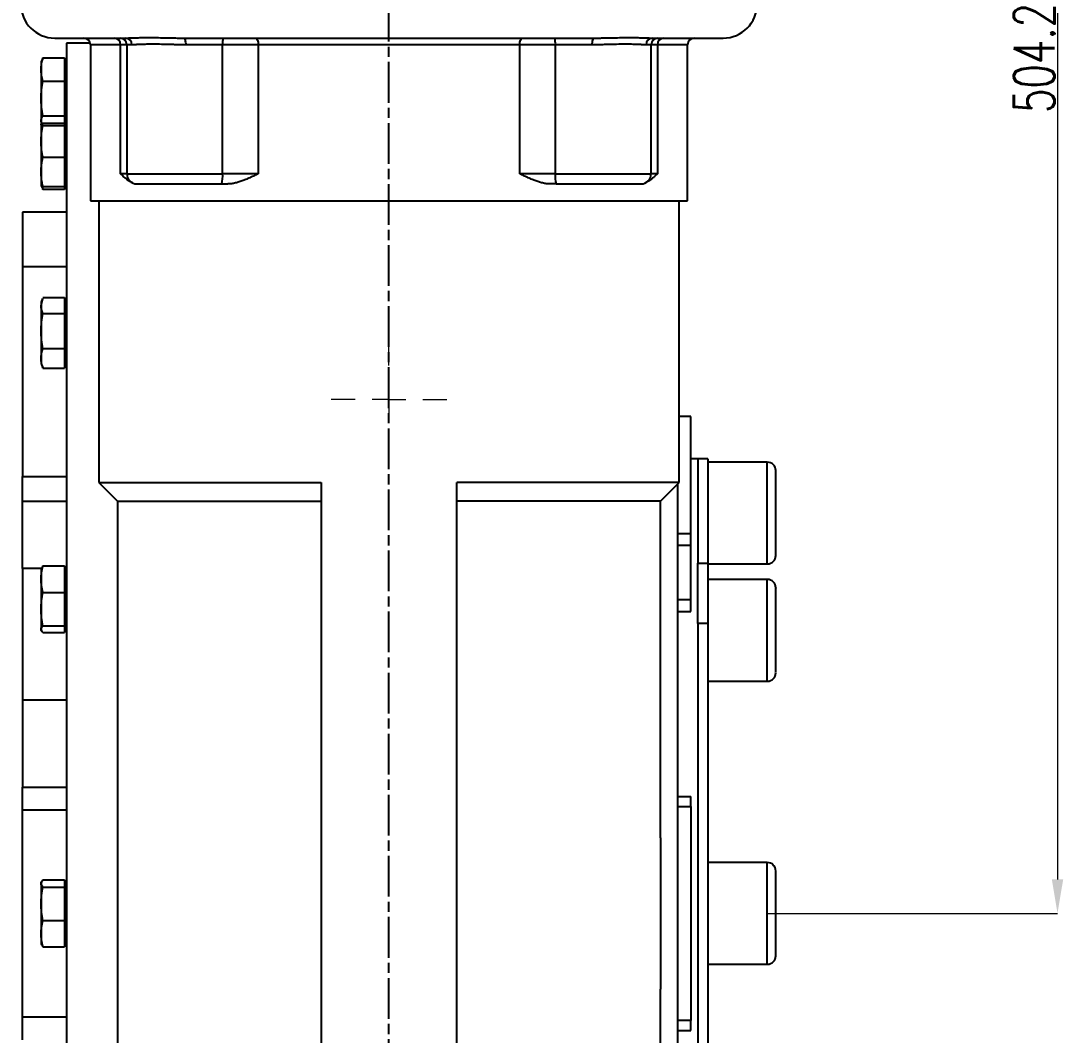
# Model space of a CAD drawing. Header units: millimetres. Extents: x 1756 to 4801, y 514 to 2668.
# Drawn here: x 2579.9 to 2887.1, y 1539.8 to 1838.8 of the extents above; entities that cross this region are included whole.
import ezdxf

# ---------------------------------------------------------------- set-up
doc = ezdxf.new("R2010")
doc.units = ezdxf.units.MM
doc.linetypes.add('AM_ISO08W050', pattern=[18, 12, -1.5, 3, -1.5])
for name, color, linetype, lineweight in [('10', 7, 'Continuous', 0), ('AM_5', 3, 'Continuous', 25), ('AM_7', 4, 'AM_ISO08W050', 25)]:
    doc.layers.add(name, color=color, linetype=linetype, lineweight=lineweight)
doc.styles.add('SLDTEXTSTYLE1', font='txt.shx', dxfattribs={"width": 0.7, "bigfont": 'gbcbig.shx'})
doc.dimstyles.new('SLDDIMSTYLE12$0', dxfattribs={"dimtxt": 12, "dimasz": 10, "dimexe": 0, "dimexo": 0.0625, "dimgap": 0.875, "dimtad": 1, "dimdec": 1, "dimlfac": 1.8, "dimrnd": 1e-09, "dimzin": 12, "dimdsep": 46, "dimtxsty": 'SLDTEXTSTYLE1', "dimcen": 0.09, "dimdle": 8.16, "dimclrd": 3, "dimclre": 3, "dimadec": 0, "dimazin": 3, "dimtfac": 1, "dimtdec": 1, "dimtofl": 0, "dimtmove": 0, "dimatfit": 3, "dimfxl": 0, "dimfrac": 2, "dimtolj": 1, "dimlwd": 5, "dimlwe": 5, "dimarcsym": 0})

# ---------------------------------------------------------------- blocks, each defined once
blk = doc.blocks.new('SW_CENTERMARKSYMBOL_18')
at = {"layer": '10', "color": 0}
for p, q in [((0, 1), (0, 1.7)), ((0, 0), (0, 0.5)), ((-1, 0), (-1.7, 0)), ((0, 0), (-0.5, 0)), ((0, 0), (0, -0.5)), ((0, 0), (0.5, 0)), ((1, 0), (1.7, 0)), ((0, -1), (0, -1.7))]:
    blk.add_line(p, q, dxfattribs=at)
blk = doc.blocks.new('*D58')
at = {"layer": 'AM_5', "color": 3, "lineweight": 5, "transparency": 16777216}
blk.add_line((2844.39, 2079.92), (2885.42, 2079.92), dxfattribs=at)
at = {"layer": 'AM_5', "color": 3, "linetype": 'Continuous', "lineweight": 5, "transparency": 16777216}
for p, q in [((2885.42, 2069.92), (2885.42, 1585.71)), ((2799.95, 1575.71), (2885.42, 1575.71))]:
    blk.add_line(p, q, dxfattribs=at)
at = {"layer": 'AM_5', "color": 3, "transparency": 16777216}
for points in [[(2883.75, 2069.92), (2887.09, 2069.92), (2885.42, 2079.92)], [(2883.75, 1585.71), (2887.09, 1585.71), (2885.42, 1575.71)]]:
    blk.add_solid(points, dxfattribs=at)
at = {"layer": 'Defpoints', "color": 0, "transparency": 16777216}
for p in [(2844.33, 2079.92), (2799.89, 1575.71), (2885.42, 1575.71)]:
    blk.add_point(p, dxfattribs=at)
at = {"layer": 'AM_5', "color": 0, "transparency": 16777216, "insert": (2878.54, 1827.82), "char_height": 12, "attachment_point": 5, "rotation": 90, "style": 'SLDTEXTSTYLE1'}
blk.add_mtext('\\A1;504.2', dxfattribs=at)

msp = doc.modelspace()

# ---------------------------------------------------------------- linework, layer by layer
at = {"color": 7, "linetype": 'Continuous', "lineweight": 25}
for p, q in [((2600.327, 1832.21), (2593.391, 1832.21)), ((2593.391, 1832.21), (2593.391, 1319.21)), ((2600.391, 1831.71), (2600.391, 1785.71)), ((2609.277, 1831.71), (2600.391, 1831.71)), ((2609.277, 1793.71), (2609.277, 1831.71)), ((2611.125, 1831.71), (2609.277, 1831.71)), ((2611.125, 1831.71), (2611.125, 1793.71)), ((2612.604, 1831.71), (2611.125, 1831.71)), ((2639.369, 1831.71), (2628.481, 1831.71)), ((2649.854, 1831.71), (2639.369, 1831.71)), ((2639.369, 1793.71), (2639.369, 1831.71)), ((2726.927, 1831.71), (2649.854, 1831.71)), ((2649.854, 1831.71), (2649.854, 1793.71)), ((2726.927, 1793.71), (2726.927, 1831.71)), ((2737.412, 1831.71), (2726.927, 1831.71)), ((2748.3, 1831.71), (2737.412, 1831.71)), ((2737.412, 1831.71), (2737.412, 1793.71)), ((2765.656, 1831.71), (2764.177, 1831.71)), ((2765.656, 1793.71), (2765.656, 1831.71)), ((2767.504, 1831.71), (2765.656, 1831.71)), ((2767.504, 1831.71), (2767.504, 1793.71)), ((2776.391, 1831.71), (2767.504, 1831.71)), ((2776.391, 1785.71), (2776.391, 1831.71)), ((2586.397, 1827.892), (2586.184, 1827.199)), ((2586.397, 1827.892), (2592.791, 1827.892)), ((2592.791, 1827.892), (2592.791, 1821.002)), ((2586.082, 1827.236), (2585.891, 1826.71)), ((2585.891, 1826.71), (2585.891, 1824.447)), ((2593.391, 1825.945), (2592.791, 1826.545)), ((2585.891, 1824.447), (2585.891, 1815.91)), ((2586.397, 1821.002), (2592.791, 1821.002)), ((2592.791, 1821.002), (2592.791, 1810.819)), ((2585.891, 1815.91), (2585.891, 1809.173)), ((2586.397, 1810.819), (2592.791, 1810.819)), ((2592.791, 1810.819), (2592.791, 1808.632)), ((2592.791, 1808.875), (2593.391, 1809.475)), ((2586.184, 1808.221), (2585.891, 1809.173)), ((2585.891, 1809.173), (2585.891, 1808.71)), ((2585.891, 1808.71), (2586.018, 1808.359)), ((2585.891, 1808.267), (2585.891, 1803.229)), ((2586.397, 1808.632), (2592.791, 1808.632)), ((2586.397, 1807.901), (2592.791, 1807.901)), ((2592.791, 1808.632), (2592.791, 1807.901)), ((2593.391, 1807.524), (2592.791, 1808.124)), ((2592.791, 1807.901), (2592.791, 1798.558)), ((2585.891, 1803.229), (2585.891, 1794.252)), ((2586.397, 1798.558), (2592.791, 1798.558)), ((2592.791, 1798.558), (2592.791, 1789.946)), ((2585.891, 1794.252), (2585.891, 1790.305)), ((2592.791, 1790.454), (2593.391, 1791.054)), ((2611.125, 1793.71), (2609.277, 1793.71)), ((2611.125, 1793.71), (2639.369, 1793.71)), ((2649.854, 1793.71), (2639.369, 1793.71)), ((2737.412, 1793.71), (2726.927, 1793.71)), ((2737.412, 1793.71), (2765.656, 1793.71)), ((2767.504, 1793.71), (2765.656, 1793.71)), ((2585.891, 1790.289), (2586.094, 1789.731)), ((2586.194, 1789.768), (2586.397, 1789.086)), ((2586.397, 1789.086), (2586.279, 1789.881)), ((2586.397, 1789.946), (2592.791, 1789.946)), ((2592.791, 1789.086), (2586.397, 1789.086)), ((2592.791, 1789.946), (2592.791, 1789.086)), ((2600.391, 1785.71), (2776.391, 1785.71)), ((2602.891, 1785.71), (2602.891, 1702.71)), ((2773.891, 1702.71), (2773.891, 1785.71)), ((2593.391, 1782.359), (2580.391, 1782.359)), ((2580.391, 1782.359), (2580.391, 1766.286)), ((2593.391, 1766.286), (2580.391, 1766.286)), ((2580.391, 1766.286), (2580.391, 1704.462)), ((2586.397, 1757.203), (2592.791, 1757.203)), ((2592.791, 1757.203), (2592.791, 1752.561)), ((2586.283, 1756.908), (2585.891, 1755.83)), ((2585.891, 1754.882), (2586.329, 1756.891)), ((2585.891, 1755.83), (2585.891, 1754.882)), ((2585.891, 1754.882), (2585.891, 1747.374)), ((2593.391, 1755.065), (2592.791, 1755.665)), ((2586.397, 1752.561), (2592.791, 1752.561)), ((2592.791, 1752.561), (2592.791, 1742.187)), ((2585.891, 1747.374), (2585.891, 1739.322)), ((2586.397, 1742.187), (2592.791, 1742.187)), ((2592.791, 1742.187), (2592.791, 1736.457)), ((2585.891, 1739.322), (2585.891, 1737.83)), ((2585.891, 1737.83), (2586.283, 1736.752)), ((2586.329, 1736.769), (2586.397, 1736.457)), ((2586.397, 1736.457), (2592.791, 1736.457)), ((2592.791, 1737.995), (2593.391, 1738.595)), ((2777.391, 1722.172), (2773.891, 1722.172)), ((2777.391, 1687.67), (2777.391, 1722.172)), ((2779.391, 1709.71), (2777.391, 1709.71)), ((2782.391, 1709.71), (2779.391, 1709.71)), ((2779.391, 1709.71), (2779.391, 1678.948)), ((2782.391, 1709.71), (2782.391, 1678.948)), ((2799.891, 1708.71), (2782.391, 1708.71)), ((2799.891, 1678.71), (2799.891, 1708.71)), ((2580.391, 1704.462), (2593.391, 1704.462)), ((2580.391, 1697.124), (2580.391, 1704.462)), ((2602.891, 1702.71), (2608.391, 1697.21)), ((2602.891, 1702.71), (2668.391, 1702.71)), ((2668.391, 1702.71), (2668.391, 1448.71)), ((2773.891, 1702.71), (2708.391, 1702.71)), ((2708.391, 1448.71), (2708.391, 1702.71)), ((2768.391, 1697.21), (2773.891, 1702.71)), ((2593.391, 1697.124), (2580.391, 1697.124)), ((2580.391, 1677.379), (2580.391, 1697.124)), ((2608.391, 1697.21), (2608.391, 1512.149)), ((2608.391, 1697.21), (2668.391, 1697.21)), ((2768.391, 1697.21), (2708.391, 1697.21)), ((2768.391, 1598.026), (2768.391, 1697.21)), ((2773.391, 1687.67), (2777.391, 1687.67)), ((2777.391, 1684.22), (2777.391, 1687.67)), ((2773.391, 1684.22), (2777.391, 1684.22)), ((2777.391, 1668.119), (2777.391, 1684.22)), ((2580.391, 1677.379), (2580.391, 1638.577)), ((2585.912, 1677.379), (2580.391, 1677.379)), ((2585.964, 1677.521), (2585.891, 1677.319)), ((2585.891, 1677.319), (2585.891, 1674.22)), ((2586.397, 1678.143), (2586.06, 1677.486)), ((2586.397, 1678.143), (2592.791, 1678.143)), ((2592.791, 1678.143), (2592.791, 1670.296)), ((2593.391, 1677.379), (2592.791, 1677.379)), ((2779.391, 1678.948), (2782.391, 1678.948)), ((2779.391, 1661.138), (2779.391, 1678.948)), ((2782.391, 1678.948), (2782.391, 1661.138)), ((2782.391, 1678.71), (2799.891, 1678.71)), ((2585.891, 1674.22), (2585.891, 1665.384)), ((2593.391, 1676.554), (2592.791, 1677.154)), ((2799.891, 1674.149), (2782.391, 1674.149)), ((2799.891, 1644.149), (2799.891, 1674.149)), ((2586.397, 1670.296), (2592.791, 1670.296)), ((2592.791, 1670.296), (2592.791, 1660.472)), ((2777.391, 1668.119), (2773.391, 1668.119)), ((2777.391, 1664.668), (2777.391, 1668.119)), ((2585.891, 1665.384), (2585.891, 1659.484)), ((2773.391, 1664.668), (2777.391, 1664.668)), ((2585.891, 1659.484), (2585.891, 1659.319)), ((2585.891, 1659.319), (2585.964, 1659.117)), ((2586.397, 1660.472), (2592.791, 1660.472)), ((2592.791, 1660.472), (2592.791, 1658.495)), ((2592.791, 1659.484), (2593.391, 1660.084)), ((2779.391, 1661.138), (2779.391, 1441.71)), ((2782.391, 1661.138), (2779.391, 1661.138)), ((2782.391, 1661.138), (2782.391, 1441.71)), ((2586.397, 1658.495), (2592.791, 1658.495)), ((2782.391, 1644.149), (2799.891, 1644.149)), ((2593.391, 1638.577), (2580.391, 1638.577)), ((2580.391, 1638.577), (2580.391, 1612.968)), ((2580.391, 1612.968), (2593.391, 1612.968)), ((2580.391, 1606.16), (2580.391, 1612.968)), ((2773.391, 1610.208), (2777.391, 1610.208)), ((2777.391, 1607.234), (2777.391, 1610.208)), ((2773.391, 1607.234), (2777.391, 1607.234)), ((2777.391, 1607.234), (2777.391, 1544.186)), ((2593.391, 1606.16), (2580.391, 1606.16)), ((2580.391, 1545.26), (2580.391, 1606.16)), ((2768.391, 1598.026), (2768.391, 1553.394)), ((2799.891, 1590.71), (2782.391, 1590.71)), ((2799.891, 1575.71), (2799.891, 1590.71)), ((2586.397, 1585.567), (2592.791, 1585.567)), ((2592.791, 1585.567), (2592.791, 1583.489)), ((2585.971, 1584.931), (2585.891, 1584.71)), ((2585.891, 1584.71), (2585.891, 1584.528)), ((2585.891, 1584.528), (2585.891, 1578.561)), ((2586.397, 1583.489), (2592.791, 1583.489)), ((2593.391, 1583.945), (2592.791, 1584.545)), ((2592.791, 1583.489), (2592.791, 1573.632)), ((2585.891, 1578.561), (2585.891, 1569.742)), ((2586.397, 1573.632), (2592.791, 1573.632)), ((2592.791, 1573.632), (2592.791, 1565.853)), ((2799.891, 1560.71), (2799.891, 1575.71)), ((2585.891, 1569.742), (2585.891, 1566.71)), ((2585.891, 1566.71), (2585.971, 1566.489)), ((2592.791, 1566.875), (2593.391, 1567.475)), ((2586.069, 1566.525), (2586.397, 1565.853)), ((2586.397, 1565.853), (2592.791, 1565.853)), ((2782.391, 1560.71), (2799.891, 1560.71)), ((2768.391, 1454.21), (2768.391, 1553.394)), ((2580.391, 1545.26), (2593.391, 1545.26)), ((2580.391, 1538.452), (2580.391, 1545.26)), ((2777.391, 1544.186), (2773.391, 1544.186)), ((2777.391, 1541.212), (2777.391, 1544.186)), ((2773.391, 1541.212), (2777.391, 1541.212))]:
    msp.add_line(p, q, dxfattribs=at)
at = {"color": 7, "linetype": 'Continuous', "lineweight": 25, "flags": 128}
for points in [[(2627.816, 1833.71), (2627.946, 1833.672), (2628.071, 1833.558), (2628.186, 1833.373), (2628.287, 1833.124), (2628.369, 1832.821), (2628.431, 1832.475), (2628.469, 1832.1), (2628.481, 1831.71)], [(2648.978, 1833.71), (2649.149, 1833.672), (2649.313, 1833.558), (2649.465, 1833.373), (2649.597, 1833.124), (2649.706, 1832.821), (2649.787, 1832.475), (2649.837, 1832.1), (2649.854, 1831.71)], [(2726.927, 1831.71), (2726.944, 1832.1), (2726.994, 1832.475), (2727.075, 1832.821), (2727.184, 1833.124), (2727.317, 1833.373), (2727.468, 1833.558), (2727.632, 1833.672), (2727.803, 1833.71)], [(2748.3, 1831.71), (2748.313, 1832.1), (2748.35, 1832.475), (2748.412, 1832.821), (2748.495, 1833.124), (2748.595, 1833.373), (2748.71, 1833.558), (2748.835, 1833.672), (2748.965, 1833.71)]]:
    msp.add_lwpolyline(points, dxfattribs=at)
at = {"color": 7, "linetype": 'Continuous', "lineweight": 25}
for centre, radius, start, end in [((2589.891, 1843.71), 10, 180, 270), ((2786.891, 1843.71), 10, 270, 0), ((2598.391, 1831.71), 2, 0, 90), ((2607.373, 1831.806), 1.907, 357.11804, 86.79399), ((2609.125, 1831.71), 2, 0, 90), ((2610.659, 1831.765), 1.946, 358.37228, 88.27408), ((2645.292, 1832.206), 5.944, 165.34484, 184.78967), ((2731.489, 1832.206), 5.944, 355.21033, 14.65516), ((2766.122, 1831.765), 1.946, 91.72592, 181.62772), ((2767.656, 1831.71), 2, 90, 180), ((2769.409, 1831.806), 1.907, 93.20601, 182.88196), ((2778.391, 1831.71), 2, 90, 180), ((2614.125, 1793.71), 3, 180, 270), ((2630.485, 1792.966), 8.915, 345.34484, 4.78967), ((2746.296, 1792.966), 8.915, 175.21033, 194.65516), ((2762.656, 1793.71), 3, 270, 0), ((2799.891, 1706.21), 2.5, 0, 90), ((2799.891, 1681.21), 2.5, 270, 0), ((2799.891, 1671.649), 2.5, 0, 90), ((2799.891, 1646.649), 2.5, 270, 0), ((2799.891, 1588.21), 2.5, 0, 90), ((2799.891, 1563.21), 2.5, 270, 0)]:
    msp.add_arc(centre, radius, start, end, dxfattribs=at)
for points in [[(2589.891, 1833.71), (2589.891, 1833.71), (2597.221, 1833.71), (2610.718, 1833.71)], [(2766.063, 1833.71), (2779.56, 1833.71), (2786.891, 1833.71), (2786.891, 1833.71)], [(2639.11, 1790.71), (2639.711, 1790.71), (2640.311, 1790.71), (2640.914, 1790.71)], [(2768.391, 1598.026), (2768.391, 1590.587), (2768.378, 1575.71), (2768.391, 1560.833), (2768.391, 1553.394)]]:
    msp.add_open_spline(points, degree=3, dxfattribs=at)
for points, knots in [([(2610.718, 1833.71), (2610.79, 1833.71), (2610.935, 1833.711), (2611.165, 1833.714), (2611.403, 1833.719), (2611.65, 1833.725), (2611.907, 1833.732), (2612.173, 1833.741), (2612.449, 1833.75), (2612.733, 1833.759), (2613.027, 1833.769), (2613.33, 1833.779), (2614.104, 1833.803), (2615.449, 1833.838), (2617.533, 1833.856), (2619.834, 1833.838), (2621.776, 1833.8), (2623.227, 1833.77), (2624.115, 1833.753), (2625.018, 1833.736), (2625.936, 1833.722), (2626.868, 1833.712), (2627.5, 1833.711), (2627.816, 1833.71)], [0, 0, 0, 0, 0.0227351, 0.0454777, 0.0682299, 0.0909941, 0.1137724, 0.136567, 0.15938, 0.1822135, 0.2050697, 0.2279505, 0.250858, 0.3756844, 0.5002912, 0.6252311, 0.7503985, 0.7921646, 0.8338474, 0.8754593, 0.9170132, 0.9585223, 1, 1, 1, 1]), ([(2628.481, 1831.71), (2628.319, 1831.71), (2627.984, 1831.711), (2627.471, 1831.715), (2626.934, 1831.721), (2626.373, 1831.73), (2625.797, 1831.741), (2625.175, 1831.755), (2624.327, 1831.776), (2622.794, 1831.817), (2620.824, 1831.863), (2618.727, 1831.885), (2616.827, 1831.863), (2615.302, 1831.813), (2614.291, 1831.769), (2613.691, 1831.74), (2613.284, 1831.724), (2612.912, 1831.712), (2612.703, 1831.711), (2612.604, 1831.71)], [0, 0, 0, 0, 0.0223309, 0.046011, 0.0710405, 0.09742, 0.1251495, 0.1532402, 0.1873292, 0.2495026, 0.3832719, 0.4996467, 0.6136045, 0.7489214, 0.8364568, 0.8744628, 0.9208466, 0.9626919, 1, 1, 1, 1]), ([(2627.816, 1833.71), (2645.123, 1833.71), (2666.444, 1833.71), (2710.338, 1833.71), (2731.658, 1833.71), (2748.965, 1833.71)], [0, 0, 0, 0, 0.5, 0.5, 1, 1, 1, 1]), ([(2764.177, 1831.71), (2764.118, 1831.71), (2763.998, 1831.711), (2763.799, 1831.715), (2763.578, 1831.721), (2763.331, 1831.73), (2763.061, 1831.741), (2762.751, 1831.755), (2762.297, 1831.776), (2761.391, 1831.817), (2759.981, 1831.863), (2758.092, 1831.885), (2755.99, 1831.863), (2753.869, 1831.813), (2752.12, 1831.769), (2750.933, 1831.74), (2750.044, 1831.724), (2749.147, 1831.712), (2748.571, 1831.711), (2748.3, 1831.71)], [0, 0, 0, 0, 0.0223309, 0.046011, 0.0710405, 0.09742, 0.1251495, 0.1532402, 0.1873292, 0.2495026, 0.3832719, 0.4996467, 0.6136045, 0.7489214, 0.8364568, 0.8744628, 0.9208466, 0.9626919, 1, 1, 1, 1]), ([(2748.965, 1833.71), (2749.138, 1833.71), (2749.485, 1833.711), (2750.001, 1833.714), (2750.513, 1833.719), (2751.021, 1833.725), (2751.524, 1833.732), (2752.024, 1833.741), (2752.518, 1833.75), (2753.008, 1833.759), (2753.493, 1833.769), (2753.973, 1833.779), (2755.153, 1833.803), (2756.965, 1833.838), (2759.262, 1833.856), (2761.346, 1833.838), (2762.786, 1833.8), (2763.721, 1833.77), (2764.252, 1833.753), (2764.753, 1833.736), (2765.222, 1833.722), (2765.663, 1833.712), (2765.93, 1833.711), (2766.063, 1833.71)], [0, 0, 0, 0, 0.0227351, 0.0454777, 0.0682299, 0.0909941, 0.1137724, 0.136567, 0.15938, 0.1822135, 0.2050697, 0.2279505, 0.250858, 0.3756844, 0.5002912, 0.6252311, 0.7503985, 0.7921646, 0.8338474, 0.8754593, 0.9170132, 0.9585223, 1, 1, 1, 1]), ([(2585.891, 1824.447), (2585.891, 1825.027), (2585.938, 1825.603), (2586.113, 1826.751), (2586.241, 1827.323), (2586.397, 1827.892)], [0, 0, 0, 0, 0.5, 0.5, 1, 1, 1, 1]), ([(2586.397, 1821.002), (2586.241, 1821.571), (2586.113, 1822.143), (2585.938, 1823.291), (2585.891, 1823.867), (2585.891, 1824.447)], [0, 0, 0, 0, 0.5, 0.5, 1, 1, 1, 1]), ([(2585.891, 1815.91), (2585.891, 1816.767), (2585.938, 1817.619), (2586.113, 1819.316), (2586.241, 1820.16), (2586.397, 1821.002)], [0, 0, 0, 0, 0.5, 0.5, 1, 1, 1, 1]), ([(2586.397, 1810.819), (2586.241, 1811.661), (2586.113, 1812.505), (2585.938, 1814.202), (2585.891, 1815.054), (2585.891, 1815.91)], [0, 0, 0, 0, 0.5, 0.5, 1, 1, 1, 1]), ([(2585.891, 1809.173), (2585.891, 1809.45), (2585.938, 1809.726), (2586.113, 1810.274), (2586.241, 1810.547), (2586.397, 1810.819)], [0, 0, 0, 0, 0.5, 0.5, 1, 1, 1, 1]), ([(2585.891, 1808.267), (2585.891, 1808.328), (2585.938, 1808.389), (2586.113, 1808.511), (2586.241, 1808.572), (2586.397, 1808.632)], [0, 0, 0, 0, 0.5, 0.5, 1, 1, 1, 1]), ([(2586.397, 1807.901), (2586.241, 1807.961), (2586.113, 1808.022), (2585.938, 1808.144), (2585.891, 1808.205), (2585.891, 1808.267)], [0, 0, 0, 0, 0.5, 0.5, 1, 1, 1, 1]), ([(2585.891, 1803.229), (2585.891, 1804.015), (2585.938, 1804.797), (2586.113, 1806.354), (2586.241, 1807.129), (2586.397, 1807.901)], [0, 0, 0, 0, 0.5, 0.5, 1, 1, 1, 1]), ([(2586.397, 1798.558), (2586.241, 1799.33), (2586.113, 1800.105), (2585.938, 1801.662), (2585.891, 1802.443), (2585.891, 1803.229)], [0, 0, 0, 0, 0.5, 0.5, 1, 1, 1, 1]), ([(2585.891, 1794.252), (2585.891, 1794.976), (2585.938, 1795.697), (2586.113, 1797.132), (2586.241, 1797.846), (2586.397, 1798.558)], [0, 0, 0, 0, 0.5, 0.5, 1, 1, 1, 1]), ([(2586.397, 1789.946), (2586.241, 1790.657), (2586.113, 1791.372), (2585.938, 1792.806), (2585.891, 1793.527), (2585.891, 1794.252)], [0, 0, 0, 0, 0.5, 0.5, 1, 1, 1, 1]), ([(2612.841, 1791.053), (2612.694, 1791.11), (2612.242, 1791.284), (2611.628, 1791.688), (2610.955, 1792.186), (2610.38, 1792.671), (2609.812, 1793.19), (2609.456, 1793.537), (2609.277, 1793.71)], [0, 0, 0, 0, 0.1093577, 0.3370469, 0.4924487, 0.6684568, 0.8341945, 1, 1, 1, 1]), ([(2649.854, 1793.71), (2649.637, 1793.607), (2649.267, 1793.43), (2648.529, 1793.078), (2647.617, 1792.65), (2646.511, 1792.158), (2645.384, 1791.698), (2644.29, 1791.309), (2643.347, 1791.04), (2642.611, 1790.88), (2642.105, 1790.795), (2641.666, 1790.744), (2641.286, 1790.715), (2641.037, 1790.712), (2640.914, 1790.71)], [0, 0, 0, 0, 0.0731616, 0.1250838, 0.2501723, 0.3830145, 0.5002439, 0.6310655, 0.750282, 0.8143004, 0.874754, 0.9175233, 0.959251, 1, 1, 1, 1]), ([(2735.867, 1790.71), (2735.775, 1790.711), (2735.589, 1790.713), (2735.307, 1790.729), (2735.02, 1790.754), (2734.644, 1790.8), (2734.17, 1790.88), (2733.434, 1791.04), (2732.491, 1791.309), (2731.397, 1791.698), (2730.27, 1792.158), (2729.164, 1792.65), (2728.252, 1793.078), (2727.514, 1793.43), (2727.143, 1793.607), (2726.927, 1793.71)], [0, 0, 0, 0, 0.0304722, 0.0614867, 0.0930708, 0.1252504, 0.1856999, 0.2497233, 0.3689361, 0.4997632, 0.6169889, 0.7498366, 0.8748916, 0.926986, 1, 1, 1, 1]), ([(2767.504, 1793.71), (2767.322, 1793.533), (2766.958, 1793.179), (2766.378, 1792.649), (2765.789, 1792.16), (2765.019, 1791.576), (2764.415, 1791.277), (2764.019, 1791.08)], [0, 0, 0, 0, 0.1724943, 0.3449962, 0.5281905, 0.6898543, 1, 1, 1, 1]), ([(2585.891, 1790.311), (2585.891, 1790.25), (2585.938, 1790.188), (2586.113, 1790.067), (2586.241, 1790.006), (2586.397, 1789.946)], [0, 0, 0, 0, 0.5, 0.5, 1, 1, 1, 1]), ([(2614.253, 1790.71), (2614.24, 1790.71), (2614.205, 1790.71), (2615.37, 1790.71), (2617.579, 1790.71), (2620.738, 1790.71), (2624.647, 1790.71), (2629.185, 1790.71), (2634.11, 1790.71), (2637.457, 1790.71), (2639.11, 1790.71)], [0, 0, 0, 0, 0.0778194, 0.2109089, 0.3439984, 0.4739392, 0.6038801, 0.7369696, 0.8700591, 1, 1, 1, 1]), ([(2737.671, 1790.71), (2737.521, 1790.71), (2737.221, 1790.71), (2736.77, 1790.71), (2736.319, 1790.71), (2736.018, 1790.71), (2735.867, 1790.71)], [0, 0, 0, 0, 0.2500482, 0.5, 0.7499518, 1, 1, 1, 1]), ([(2737.671, 1790.71), (2744.091, 1790.71), (2750.452, 1790.71), (2759.951, 1790.71), (2762.656, 1790.71), (2762.656, 1790.71)], [0, 0, 0, 0, 0.5, 0.5, 1, 1, 1, 1]), ([(2586.397, 1752.561), (2586.241, 1752.944), (2586.113, 1753.329), (2585.938, 1754.103), (2585.891, 1754.491), (2585.891, 1754.882)], [0, 0, 0, 0, 0.5, 0.5, 1, 1, 1, 1]), ([(2585.891, 1747.374), (2585.891, 1748.247), (2585.938, 1749.115), (2586.113, 1750.843), (2586.241, 1751.703), (2586.397, 1752.561)], [0, 0, 0, 0, 0.5, 0.5, 1, 1, 1, 1]), ([(2586.397, 1742.187), (2586.241, 1743.045), (2586.113, 1743.905), (2585.938, 1745.633), (2585.891, 1746.501), (2585.891, 1747.374)], [0, 0, 0, 0, 0.5, 0.5, 1, 1, 1, 1]), ([(2585.891, 1739.322), (2585.891, 1739.804), (2585.938, 1740.284), (2586.113, 1741.238), (2586.241, 1741.714), (2586.397, 1742.187)], [0, 0, 0, 0, 0.5, 0.5, 1, 1, 1, 1]), ([(2586.397, 1736.457), (2586.241, 1736.93), (2586.113, 1737.405), (2585.938, 1738.36), (2585.891, 1738.84), (2585.891, 1739.322)], [0, 0, 0, 0, 0.5, 0.5, 1, 1, 1, 1]), ([(2802.391, 1693.279), (2802.391, 1694.042), (2802.391, 1695.615), (2802.391, 1697.967), (2802.391, 1700.246), (2802.391, 1702.3), (2802.391, 1703.989), (2802.391, 1705.236), (2802.391, 1705.953), (2802.391, 1706.251), (2802.391, 1706.188), (2802.391, 1706.178)], [0, 0, 0, 0, 0.1140161, 0.2348618, 0.3607315, 0.4892723, 0.6178131, 0.7436828, 0.8645284, 0.9785445, 1, 1, 1, 1]), ([(2773.391, 1702.21), (2773.391, 1700.74), (2773.391, 1695.138), (2773.391, 1684.959), (2773.391, 1671.753), (2773.391, 1658.242), (2773.391, 1644.552), (2773.391, 1630.748), (2773.391, 1616.929), (2773.391, 1603.155), (2773.391, 1589.424), (2773.391, 1580.283), (2773.391, 1575.71)], [0, 0, 0, 0, 0.0391174, 0.1490798, 0.258663, 0.3677114, 0.4760731, 0.5832489, 0.6893513, 0.7938205, 0.896869, 1, 1, 1, 1]), ([(2802.391, 1681.242), (2802.391, 1681.256), (2802.391, 1681.288), (2802.391, 1681.879), (2802.391, 1682.95), (2802.391, 1684.507), (2802.391, 1686.448), (2802.391, 1688.648), (2802.391, 1690.952), (2802.391, 1692.518), (2802.391, 1693.279)], [0, 0, 0, 0, 0.0967106, 0.2229744, 0.3544874, 0.4887913, 0.6230952, 0.7546082, 0.880872, 1, 1, 1, 1]), ([(2585.891, 1674.22), (2585.891, 1674.88), (2585.938, 1675.537), (2586.113, 1676.844), (2586.241, 1677.495), (2586.397, 1678.143)], [0, 0, 0, 0, 0.5, 0.5, 1, 1, 1, 1]), ([(2586.397, 1670.296), (2586.241, 1670.945), (2586.113, 1671.596), (2585.938, 1672.903), (2585.891, 1673.56), (2585.891, 1674.22)], [0, 0, 0, 0, 0.5, 0.5, 1, 1, 1, 1]), ([(2802.391, 1650.01), (2802.391, 1650.56), (2802.391, 1651.693), (2802.391, 1653.791), (2802.391, 1656.162), (2802.391, 1658.715), (2802.391, 1661.284), (2802.391, 1663.714), (2802.391, 1665.874), (2802.391, 1667.726), (2802.391, 1669.283), (2802.391, 1670.538), (2802.391, 1671.347), (2802.391, 1671.705), (2802.391, 1671.623), (2802.391, 1671.612)], [0, 0, 0, 0, 0.0765593, 0.1577045, 0.2422232, 0.3285356, 0.4148479, 0.4993666, 0.5805118, 0.6570711, 0.7336304, 0.8147756, 0.8992943, 0.9856067, 1, 1, 1, 1]), ([(2585.891, 1665.384), (2585.891, 1666.211), (2585.938, 1667.033), (2586.113, 1668.67), (2586.241, 1669.484), (2586.397, 1670.296)], [0, 0, 0, 0, 0.5, 0.5, 1, 1, 1, 1]), ([(2586.397, 1660.472), (2586.241, 1661.284), (2586.113, 1662.099), (2585.938, 1663.736), (2585.891, 1664.558), (2585.891, 1665.384)], [0, 0, 0, 0, 0.5, 0.5, 1, 1, 1, 1]), ([(2585.891, 1659.484), (2585.891, 1659.65), (2585.938, 1659.815), (2586.113, 1660.145), (2586.241, 1660.309), (2586.397, 1660.472)], [0, 0, 0, 0, 0.5, 0.5, 1, 1, 1, 1]), ([(2586.397, 1658.495), (2586.241, 1658.659), (2586.113, 1658.823), (2585.938, 1659.152), (2585.891, 1659.317), (2585.891, 1659.484)], [0, 0, 0, 0, 0.5, 0.5, 1, 1, 1, 1]), ([(2802.391, 1646.685), (2802.391, 1646.706), (2802.391, 1646.75), (2802.391, 1647.437), (2802.391, 1648.507), (2802.391, 1649.519), (2802.391, 1650.01)], [0, 0, 0, 0, 0.2289376, 0.4979837, 0.7562909, 1, 1, 1, 1]), ([(2802.391, 1563.242), (2802.391, 1563.256), (2802.391, 1563.288), (2802.391, 1563.879), (2802.391, 1564.95), (2802.391, 1566.507), (2802.391, 1568.448), (2802.391, 1570.647), (2802.391, 1572.953), (2802.391, 1575.277), (2802.391, 1577.615), (2802.391, 1579.967), (2802.391, 1582.246), (2802.391, 1584.299), (2802.391, 1585.993), (2802.391, 1587.223), (2802.391, 1587.998), (2802.391, 1588.136), (2802.391, 1588.203)], [0, 0, 0, 0, 0.0478193, 0.1102514, 0.175279, 0.2416867, 0.3080943, 0.3731219, 0.435554, 0.4944578, 0.5533615, 0.6157936, 0.6808213, 0.7472289, 0.8136365, 0.8786641, 0.9410962, 1, 1, 1, 1]), ([(2585.891, 1584.528), (2585.891, 1584.703), (2585.938, 1584.877), (2586.113, 1585.223), (2586.241, 1585.395), (2586.397, 1585.567)], [0, 0, 0, 0, 0.5, 0.5, 1, 1, 1, 1]), ([(2586.397, 1583.489), (2586.241, 1583.661), (2586.113, 1583.833), (2585.938, 1584.18), (2585.891, 1584.353), (2585.891, 1584.528)], [0, 0, 0, 0, 0.5, 0.5, 1, 1, 1, 1]), ([(2585.891, 1578.561), (2585.891, 1579.39), (2585.938, 1580.215), (2586.113, 1581.857), (2586.241, 1582.675), (2586.397, 1583.489)], [0, 0, 0, 0, 0.5, 0.5, 1, 1, 1, 1]), ([(2586.397, 1573.632), (2586.241, 1574.447), (2586.113, 1575.264), (2585.938, 1576.907), (2585.891, 1577.731), (2585.891, 1578.561)], [0, 0, 0, 0, 0.5, 0.5, 1, 1, 1, 1]), ([(2585.891, 1569.742), (2585.891, 1570.397), (2585.938, 1571.048), (2586.113, 1572.344), (2586.241, 1572.989), (2586.397, 1573.632)], [0, 0, 0, 0, 0.5, 0.5, 1, 1, 1, 1]), ([(2773.391, 1575.71), (2773.391, 1571.137), (2773.391, 1561.996), (2773.391, 1548.265), (2773.391, 1534.492), (2773.391, 1520.671), (2773.391, 1505.708), (2773.391, 1489.738), (2773.391, 1473.008), (2773.391, 1459.474), (2773.391, 1451.819), (2773.391, 1449.337)], [0, 0, 0, 0, 0.1032159, 0.2063517, 0.3109062, 0.4170991, 0.5243676, 0.6599283, 0.7966208, 0.9340784, 1, 1, 1, 1]), ([(2586.397, 1565.853), (2586.241, 1566.496), (2586.113, 1567.141), (2585.938, 1568.437), (2585.891, 1569.088), (2585.891, 1569.742)], [0, 0, 0, 0, 0.5, 0.5, 1, 1, 1, 1])]:
    msp.add_open_spline(points, degree=3, knots=knots, dxfattribs=at)
at = {"layer": 'AM_7'}
msp.add_line((2688.253, 2078.664), (2688.253, 1311.21), dxfattribs=at)

# ---------------------------------------------------------------- block references
at = {"layer": '10', "xscale": 10, "yscale": 10, "zscale": 10}
msp.add_blockref('SW_CENTERMARKSYMBOL_18', (2688.391, 1727.21), dxfattribs=at)

# ---------------------------------------------------------------- dimensions: what is measured, and where the dimension line sits
at = {"layer": 'AM_5'}
dim = msp.add_linear_dim(base=(2885.419, 1575.71), p1=(2844.326, 2079.92), p2=(2799.891, 1575.71), angle=90, dimstyle='SLDDIMSTYLE12$0', override={"dimlfac": 1}, dxfattribs=at)
dim.commit()
dim.dimension.update_dxf_attribs({"geometry": '*D58', "text_midpoint": (2878.544, 1827.815)})

doc.saveas('drawing.dxf')
